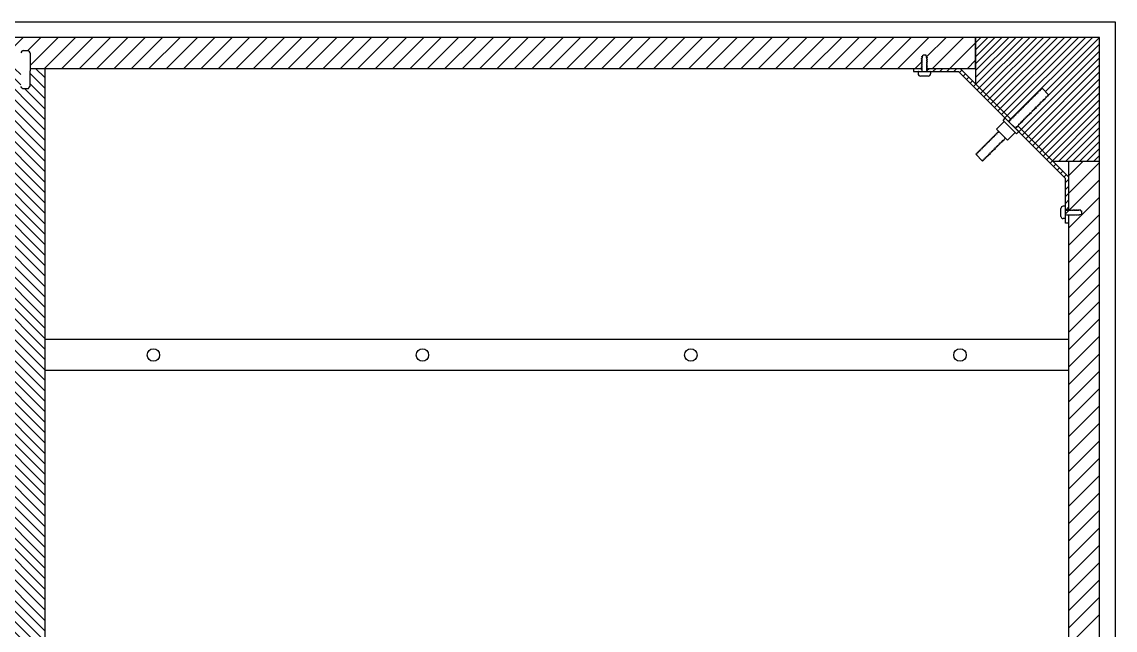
# Model space of a CAD drawing. Header units: millimetres. Extents: x 87 to 2337, y 122 to 625.
# Drawn here: x 947.4 to 1017.8, y 362.5 to 401.8 of the extents above; entities that cross this region are included whole.
import ezdxf

# ---------------------------------------------------------------- set-up
doc = ezdxf.new("R2010")
doc.units = ezdxf.units.MM
doc.layers.get('0').update_dxf_attribs({"color": 255})
doc.layers.add('GIUNZIONI', color=2, linetype='Continuous')
doc.layers.add('VITI', color=4, linetype='Continuous')

msp = doc.modelspace()

# ---------------------------------------------------------------- hatches: boundary and pattern name
at = {"layer": 'GIUNZIONI'}
h = msp.add_hatch(dxfattribs=at)
h.set_pattern_fill('ANSI31', color=8, scale=0.15, angle=90)
h.paths.add_polyline_path([(948.85, 398.789), (947.9, 398.789), (947.9, 398.636), (947.9, 397.632), (947.8, 397.482), (947.4, 397.482), (947.3, 397.633), (947.3, 398.789), (945.45, 398.789), (945.45, 396.538), (945.585, 396.538), (945.585, 395.278), (945.585, 395.098), (944.595, 395.098), (944.03, 395.098), (943.85, 395.098), (943.85, 324.48), (944.005, 324.48), (944.57, 324.48), (945.56, 324.48), (945.56, 324.3), (945.56, 323.04), (945.45, 323.04), (945.45, 320.789), (947.3, 320.789), (947.3, 320.792), (947.3, 320.932), (947.3, 321.942), (947.4, 322.093), (947.8, 322.093), (947.9, 321.943), (947.9, 320.789), (948.688, 320.789), (948.85, 320.95), (948.85, 358.179), (947.776, 358.179), (947.626, 358.279), (947.626, 358.679), (947.777, 358.779), (948.85, 358.779), (948.85, 360.679), (947.776, 360.679), (947.626, 360.779), (947.626, 361.179), (947.777, 361.279), (948.85, 361.279)])
h.paths.add_polyline_path([(946.722, 380.108, -1), (945.722, 380.108, -1)], flags=16)
h.paths.add_polyline_path([(946.797, 339.062, -1), (945.797, 339.062, -1)], flags=16)

# ---------------------------------------------------------------- linework, layer by layer
for p, q in [((837.85, 401.789), (1017.85, 401.789)), ((1017.85, 401.789), (1017.85, 317.789)), ((1008.85, 400.789), (943.85, 400.789)), ((1008.85, 398.789), (1008.85, 400.789)), ((1016.85, 400.789), (1008.85, 400.789)), ((1008.85, 400.789), (1008.85, 397.789)), ((1016.85, 392.789), (1016.85, 400.789)), ((947.9, 398.789), (1005.4, 398.789)), ((948.85, 398.789), (948.85, 361.279)), ((1005.7, 398.789), (1008.85, 398.789)), ((1013.85, 392.789), (1014.85, 392.789)), ((1014.85, 392.789), (1016.85, 392.789)), ((1014.85, 392.789), (1014.85, 389.639)), ((1016.85, 326.789), (1016.85, 392.789)), ((1014.85, 389.339), (1014.85, 361.279)), ((1014.85, 381.289), (948.85, 381.289)), ((1014.85, 379.289), (948.85, 379.289))]:
    msp.add_line(p, q)
at = {"layer": 'GIUNZIONI', "color": 8, "linetype": 'Continuous'}
for p, q in [((1008.723, 397.616), (1011.895, 400.789)), ((1008.85, 400.438), (1009.201, 400.789)), ((1008.85, 399.989), (1009.65, 400.789)), ((1008.85, 399.539), (1010.099, 400.789)), ((1008.85, 399.09), (1010.548, 400.789)), ((1008.85, 398.641), (1010.997, 400.789)), ((1008.85, 398.192), (1011.446, 400.789)), ((1008.947, 397.392), (1012.344, 400.789)), ((1009.172, 397.167), (1012.793, 400.789)), ((1009.396, 396.943), (1013.242, 400.789)), ((1009.621, 396.718), (1013.691, 400.789)), ((1009.845, 396.494), (1014.14, 400.789)), ((1010.07, 396.269), (1014.589, 400.789)), ((1010.294, 396.045), (1015.038, 400.789)), ((1010.519, 395.82), (1015.487, 400.789)), ((1010.743, 395.596), (1015.936, 400.789)), ((1010.969, 395.372), (1016.385, 400.789)), ((1011.575, 395.08), (1016.85, 400.355)), ((1013.354, 397.301), (1016.834, 400.789)), ((1011.791, 394.848), (1016.85, 399.906)), ((1012.016, 394.623), (1016.85, 399.457)), ((1012.24, 394.399), (1016.85, 399.008)), ((1005.7, 398.635), (1005.728, 398.662)), ((1005.738, 398.673), (1005.854, 398.789)), ((1006.103, 398.589), (1006.303, 398.789)), ((1006.552, 398.589), (1006.752, 398.789)), ((1007.001, 398.589), (1007.201, 398.789)), ((1007.45, 398.589), (1007.65, 398.789)), ((1007.825, 398.514), (1007.975, 398.664)), ((1008.049, 398.29), (1008.199, 398.44)), ((1008.274, 398.065), (1008.424, 398.215)), ((1012.465, 394.174), (1016.85, 398.559)), ((1008.498, 397.841), (1008.648, 397.991)), ((1012.689, 393.95), (1016.85, 398.11)), ((1012.914, 393.725), (1016.85, 397.661)), ((1013.138, 393.501), (1016.85, 397.212)), ((1013.363, 393.276), (1016.85, 396.763)), ((1013.587, 393.052), (1016.85, 396.314)), ((1013.812, 392.827), (1016.85, 395.865)), ((1014.223, 392.789), (1016.85, 395.416)), ((1011.417, 394.922), (1011.567, 395.072)), ((1011.641, 394.698), (1011.791, 394.848)), ((1014.672, 392.789), (1016.85, 394.967)), ((1011.866, 394.473), (1012.016, 394.623)), ((1012.09, 394.249), (1012.24, 394.399)), ((1012.315, 394.024), (1012.465, 394.174)), ((1015.121, 392.789), (1016.85, 394.518)), ((1015.57, 392.789), (1016.85, 394.069)), ((1012.539, 393.8), (1012.689, 393.95)), ((1012.764, 393.575), (1012.914, 393.725)), ((1012.988, 393.351), (1013.138, 393.501)), ((1016.019, 392.789), (1016.85, 393.62)), ((1013.213, 393.126), (1013.363, 393.276)), ((1013.437, 392.902), (1013.587, 393.052)), ((1013.662, 392.677), (1013.812, 392.827)), ((1013.886, 392.452), (1014.036, 392.602)), ((1016.468, 392.789), (1016.85, 393.171)), ((1014.111, 392.228), (1014.261, 392.378)), ((1014.335, 392.003), (1014.485, 392.153)), ((1014.56, 391.779), (1014.71, 391.929)), ((1014.65, 391.42), (1014.85, 391.62)), ((1014.65, 390.971), (1014.85, 391.171)), ((1014.65, 390.522), (1014.85, 390.722)), ((1014.65, 390.073), (1014.85, 390.273)), ((1014.665, 389.639), (1014.85, 389.824))]:
    msp.add_line(p, q, dxfattribs=at)
at = {"layer": 'VITI', "color": 8, "linetype": 'Continuous'}
for p, q in [((945.462, 398.789), (947.462, 400.789)), ((947.746, 399.936), (948.584, 400.789)), ((947.9, 398.982), (949.707, 400.789)), ((948.83, 398.789), (950.83, 400.789)), ((949.952, 398.789), (951.952, 400.789)), ((951.075, 398.789), (953.075, 400.789)), ((952.197, 398.789), (954.197, 400.789)), ((953.32, 398.789), (955.32, 400.789)), ((954.442, 398.789), (956.442, 400.789)), ((955.565, 398.789), (957.565, 400.789)), ((956.687, 398.789), (958.687, 400.789)), ((957.81, 398.789), (959.81, 400.789)), ((958.932, 398.789), (960.932, 400.789)), ((960.055, 398.789), (962.055, 400.789)), ((961.177, 398.789), (963.177, 400.789)), ((962.3, 398.789), (964.3, 400.789)), ((963.422, 398.789), (965.422, 400.789)), ((964.545, 398.789), (966.545, 400.789)), ((965.668, 398.789), (967.668, 400.789)), ((966.79, 398.789), (968.79, 400.789)), ((967.913, 398.789), (969.913, 400.789)), ((969.035, 398.789), (971.035, 400.789)), ((970.158, 398.789), (972.158, 400.789)), ((971.28, 398.789), (973.28, 400.789)), ((972.403, 398.789), (974.403, 400.789)), ((973.525, 398.789), (975.525, 400.789)), ((974.648, 398.789), (976.648, 400.789)), ((975.77, 398.789), (977.77, 400.789)), ((976.893, 398.789), (978.893, 400.789)), ((978.015, 398.789), (980.015, 400.789)), ((979.138, 398.789), (981.138, 400.789)), ((980.26, 398.789), (982.26, 400.789)), ((981.383, 398.789), (983.383, 400.789)), ((982.505, 398.789), (984.505, 400.789)), ((983.628, 398.789), (985.628, 400.789)), ((984.751, 398.789), (986.751, 400.789)), ((985.873, 398.789), (987.873, 400.789)), ((986.996, 398.789), (988.996, 400.789)), ((988.118, 398.789), (990.118, 400.789)), ((989.241, 398.789), (991.241, 400.789)), ((990.363, 398.789), (992.363, 400.789)), ((991.486, 398.789), (993.486, 400.789)), ((992.608, 398.789), (994.608, 400.789)), ((993.731, 398.789), (995.731, 400.789)), ((994.853, 398.789), (996.853, 400.789)), ((995.976, 398.789), (997.976, 400.789)), ((997.098, 398.789), (999.098, 400.789)), ((998.221, 398.789), (1000.221, 400.789)), ((999.343, 398.789), (1001.343, 400.789)), ((1000.466, 398.789), (1002.466, 400.789)), ((1001.589, 398.789), (1003.589, 400.789)), ((1002.711, 398.789), (1004.711, 400.789)), ((1003.834, 398.789), (1005.834, 400.789)), ((1005.688, 399.521), (1006.956, 400.789)), ((1006.079, 398.789), (1008.079, 400.789)), ((1007.201, 398.789), (1008.85, 400.438)), ((1004.956, 398.789), (1005.4, 399.233)), ((1008.324, 398.789), (1008.85, 399.315)), ((1014.85, 391.845), (1015.794, 392.789)), ((1014.85, 390.722), (1016.85, 392.722)), ((1014.934, 389.684), (1016.85, 391.6)), ((1014.85, 388.477), (1016.85, 390.477)), ((1014.65, 389.4), (1014.889, 389.639)), ((1014.85, 387.354), (1016.85, 389.354)), ((1014.889, 389.639), (1014.926, 389.676)), ((1014.85, 386.232), (1016.85, 388.232)), ((1014.85, 385.109), (1016.85, 387.109)), ((1014.85, 383.987), (1016.85, 385.987)), ((1014.85, 382.864), (1016.85, 384.864)), ((1014.85, 381.742), (1016.85, 383.742)), ((1014.85, 380.619), (1016.85, 382.619)), ((1014.85, 379.497), (1016.85, 381.497)), ((1014.85, 378.374), (1016.85, 380.374)), ((1014.85, 377.252), (1016.85, 379.252)), ((1014.85, 376.129), (1016.85, 378.129)), ((1014.85, 375.007), (1016.85, 377.007)), ((1014.85, 373.884), (1016.85, 375.884)), ((1014.85, 372.762), (1016.85, 374.762)), ((1014.85, 371.639), (1016.85, 373.639)), ((1014.85, 370.517), (1016.85, 372.517)), ((1014.85, 369.394), (1016.85, 371.394)), ((1014.85, 368.271), (1016.85, 370.271)), ((1014.85, 367.149), (1016.85, 369.149)), ((1014.85, 366.026), (1016.85, 368.026)), ((1014.85, 364.904), (1016.85, 366.904)), ((1014.85, 363.781), (1016.85, 365.781)), ((1014.85, 362.659), (1016.85, 364.659)), ((1014.85, 361.536), (1016.85, 363.536))]:
    msp.add_line(p, q, dxfattribs=at)
at = {"layer": 'VITI'}
for p, q in [((947.37, 399.891), (947.308, 399.798)), ((947.453, 399.936), (947.746, 399.936)), ((947.829, 399.892), (947.891, 399.799)), ((947.9, 399.771), (947.9, 398.776)), ((1005.421, 399.544), (1005.451, 399.625)), ((1005.654, 399.638), (1005.468, 399.638)), ((1005.687, 399.523), (1005.659, 399.633)), ((1005.35, 399.408), (1005.4, 399.414)), ((1005.4, 399.379), (1005.35, 399.408)), ((1005.35, 399.274), (1005.4, 399.28)), ((1005.4, 399.245), (1005.35, 399.274)), ((1005.35, 399.14), (1005.4, 399.146)), ((1005.4, 399.111), (1005.35, 399.14)), ((1005.35, 399.006), (1005.4, 399.013)), ((1005.4, 398.978), (1005.35, 399.006)), ((1005.359, 399.54), (1005.421, 399.544)), ((1005.409, 399.511), (1005.359, 399.54)), ((1005.4, 399.414), (1005.4, 399.453)), ((1005.4, 399.28), (1005.4, 399.379)), ((1005.4, 399.146), (1005.4, 399.245)), ((1005.4, 399.013), (1005.4, 399.111)), ((1005.4, 398.879), (1005.4, 398.978)), ((1005.695, 399.495), (1005.75, 399.47)), ((1005.75, 399.47), (1005.7, 399.459)), ((1005.7, 399.36), (1005.7, 399.453)), ((1005.7, 399.36), (1005.75, 399.336)), ((1005.75, 399.336), (1005.7, 399.326)), ((1005.7, 399.227), (1005.7, 399.326)), ((1005.7, 399.227), (1005.75, 399.202)), ((1005.75, 399.202), (1005.7, 399.192)), ((1005.7, 399.093), (1005.7, 399.192)), ((1005.7, 399.093), (1005.75, 399.068)), ((1005.75, 399.068), (1005.7, 399.058)), ((1005.7, 398.959), (1005.7, 399.058)), ((1005.7, 398.959), (1005.75, 398.935)), ((1005.75, 398.935), (1005.7, 398.924)), ((1005.7, 398.825), (1005.7, 398.924)), ((947.9, 398.776), (947.9, 398.636)), ((947.9, 397.647), (947.9, 398.635)), ((1004.85, 398.789), (1004.85, 398.589)), ((1004.85, 398.589), (1005.2, 398.589)), ((1005.15, 398.539), (1005.15, 398.439)), ((1005.15, 398.439), (1005.15, 398.439)), ((1005.2, 398.589), (1005.9, 398.589)), ((1005.8, 398.289), (1005.3, 398.289)), ((1005.35, 398.873), (1005.4, 398.879)), ((1005.4, 398.844), (1005.35, 398.873)), ((1005.35, 398.739), (1005.4, 398.745)), ((1005.4, 398.71), (1005.35, 398.739)), ((1005.4, 398.745), (1005.4, 398.844)), ((1005.4, 398.589), (1005.4, 398.71)), ((1005.7, 398.825), (1005.75, 398.801)), ((1005.75, 398.801), (1005.7, 398.79)), ((1005.7, 398.691), (1005.7, 398.79)), ((1005.7, 398.691), (1005.75, 398.667)), ((1005.75, 398.667), (1005.7, 398.656)), ((1005.7, 398.589), (1005.7, 398.656)), ((1005.9, 398.589), (1007.75, 398.589)), ((1005.95, 398.539), (1005.95, 398.439)), ((1005.95, 398.439), (1005.95, 398.439)), ((1007.75, 398.589), (1014.65, 391.689)), ((1007.85, 398.789), (1011.129, 395.51)), ((947.37, 397.527), (947.308, 397.62)), ((947.829, 397.527), (947.891, 397.62)), ((1013.564, 397.087), (1013.143, 397.515)), ((947.453, 397.482), (947.746, 397.482)), ((1011.567, 395.072), (1014.85, 391.789)), ((1014.65, 389.839), (1014.65, 391.689)), ((1014.6, 389.889), (1014.5, 389.889)), ((1014.5, 389.889), (1014.5, 389.889)), ((1014.65, 389.139), (1014.65, 389.839)), ((1014.35, 389.239), (1014.35, 389.739)), ((1014.6, 389.089), (1014.5, 389.089)), ((1014.5, 389.089), (1014.5, 389.089)), ((1014.65, 389.639), (1014.771, 389.639)), ((1014.65, 389.339), (1014.718, 389.339)), ((1014.65, 388.789), (1014.65, 389.139)), ((1014.728, 389.289), (1014.718, 389.339)), ((1014.752, 389.339), (1014.728, 389.289)), ((1014.752, 389.339), (1014.851, 389.339)), ((1014.771, 389.639), (1014.8, 389.689)), ((1014.8, 389.689), (1014.806, 389.639)), ((1014.806, 389.639), (1014.905, 389.639)), ((1014.862, 389.289), (1014.851, 389.339)), ((1014.886, 389.339), (1014.862, 389.289)), ((1014.886, 389.339), (1014.985, 389.339)), ((1014.905, 389.639), (1014.934, 389.689)), ((1014.934, 389.689), (1014.94, 389.639)), ((1014.94, 389.639), (1015.039, 389.639)), ((1014.996, 389.289), (1014.985, 389.339)), ((1015.02, 389.339), (1014.996, 389.289)), ((1015.02, 389.339), (1015.119, 389.339)), ((1015.039, 389.639), (1015.067, 389.689)), ((1015.067, 389.689), (1015.074, 389.639)), ((1015.074, 389.639), (1015.173, 389.639)), ((1015.13, 389.289), (1015.119, 389.339)), ((1015.154, 389.339), (1015.13, 389.289)), ((1015.154, 389.339), (1015.253, 389.339)), ((1015.173, 389.639), (1015.201, 389.689)), ((1015.201, 389.689), (1015.208, 389.639)), ((1015.208, 389.639), (1015.306, 389.639)), ((1015.263, 389.289), (1015.253, 389.339)), ((1015.288, 389.339), (1015.263, 389.289)), ((1015.288, 389.339), (1015.387, 389.339)), ((1015.306, 389.639), (1015.335, 389.689)), ((1015.335, 389.689), (1015.341, 389.639)), ((1015.341, 389.639), (1015.44, 389.639)), ((1015.397, 389.289), (1015.387, 389.339)), ((1015.421, 389.339), (1015.397, 389.289)), ((1015.421, 389.339), (1015.514, 389.339)), ((1015.44, 389.639), (1015.469, 389.689)), ((1015.469, 389.689), (1015.475, 389.639)), ((1015.475, 389.639), (1015.514, 389.639)), ((1015.531, 389.289), (1015.52, 389.339)), ((1015.556, 389.343), (1015.531, 389.289)), ((1015.572, 389.63), (1015.601, 389.68)), ((1015.584, 389.352), (1015.694, 389.38)), ((1015.601, 389.68), (1015.605, 389.618)), ((1015.605, 389.618), (1015.686, 389.588)), ((1015.699, 389.385), (1015.699, 389.57)), ((1014.85, 388.789), (1014.65, 388.789))]:
    msp.add_line(p, q, dxfattribs=at)
at = {"layer": 'VITI', "color": 4}
for p, q in [((1013.143, 397.515), (1013.111, 397.492)), ((1012.443, 396.823), (1012.372, 396.753)), ((1012.443, 396.823), (1012.477, 396.789)), ((1012.523, 396.904), (1012.452, 396.833)), ((1012.523, 396.904), (1012.557, 396.869)), ((1012.603, 396.984), (1012.532, 396.913)), ((1012.603, 396.984), (1012.637, 396.95)), ((1012.683, 397.064), (1012.612, 396.993)), ((1012.683, 397.064), (1012.717, 397.03)), ((1012.763, 397.144), (1012.692, 397.073)), ((1012.763, 397.144), (1012.797, 397.11)), ((1012.843, 397.224), (1012.773, 397.153)), ((1012.843, 397.224), (1012.877, 397.19)), ((1012.923, 397.304), (1012.853, 397.234)), ((1012.923, 397.304), (1012.958, 397.27)), ((1013.004, 397.384), (1012.933, 397.314)), ((1013.004, 397.384), (1013.038, 397.35)), ((1013.084, 397.465), (1013.013, 397.394)), ((1013.084, 397.465), (1013.118, 397.43)), ((1013.111, 397.492), (1013.093, 397.474)), ((1013.262, 396.759), (1013.333, 396.83)), ((1013.342, 396.839), (1013.308, 396.873)), ((1013.342, 396.839), (1013.413, 396.91)), ((1013.342, 396.839), (1013.413, 396.91)), ((1013.422, 396.919), (1013.388, 396.953)), ((1013.422, 396.919), (1013.493, 396.99)), ((1013.503, 396.999), (1013.468, 397.034)), ((1013.503, 396.999), (1013.573, 397.07)), ((1013.503, 396.999), (1013.573, 397.07)), ((1013.573, 397.07), (1013.564, 397.087)), ((1011.721, 396.102), (1011.651, 396.031)), ((1011.721, 396.102), (1011.755, 396.068)), ((1011.801, 396.182), (1011.731, 396.112)), ((1011.801, 396.182), (1011.836, 396.148)), ((1011.882, 396.262), (1011.811, 396.192)), ((1011.882, 396.262), (1011.916, 396.228)), ((1011.962, 396.343), (1011.891, 396.272)), ((1011.962, 396.343), (1011.996, 396.308)), ((1012.042, 396.423), (1011.971, 396.352)), ((1012.042, 396.423), (1012.076, 396.389)), ((1012.122, 396.503), (1012.051, 396.432)), ((1012.122, 396.503), (1012.156, 396.469)), ((1012.202, 396.583), (1012.131, 396.512)), ((1012.202, 396.583), (1012.236, 396.549)), ((1012.282, 396.663), (1012.212, 396.592)), ((1012.282, 396.663), (1012.316, 396.629)), ((1012.362, 396.743), (1012.292, 396.673)), ((1012.362, 396.743), (1012.397, 396.709)), ((1012.541, 396.038), (1012.612, 396.109)), ((1012.541, 396.038), (1012.612, 396.109)), ((1012.621, 396.118), (1012.587, 396.152)), ((1012.621, 396.118), (1012.692, 396.189)), ((1012.701, 396.198), (1012.667, 396.232)), ((1012.701, 396.198), (1012.772, 396.269)), ((1012.701, 396.198), (1012.772, 396.269)), ((1012.781, 396.278), (1012.747, 396.312)), ((1012.781, 396.278), (1012.852, 396.349)), ((1012.861, 396.358), (1012.827, 396.392)), ((1012.861, 396.358), (1012.932, 396.429)), ((1012.861, 396.358), (1012.932, 396.429)), ((1012.942, 396.438), (1012.907, 396.473)), ((1012.942, 396.438), (1013.012, 396.509)), ((1013.022, 396.519), (1012.988, 396.553)), ((1013.022, 396.519), (1013.092, 396.589)), ((1013.022, 396.519), (1013.092, 396.589)), ((1013.102, 396.599), (1013.068, 396.633)), ((1013.102, 396.599), (1013.173, 396.669)), ((1013.182, 396.679), (1013.148, 396.713)), ((1013.182, 396.679), (1013.253, 396.75)), ((1013.182, 396.679), (1013.253, 396.75)), ((1013.262, 396.759), (1013.228, 396.793)), ((1010.627, 395.432), (1010.768, 395.574)), ((1011.49, 394.563), (1010.627, 395.432)), ((1010.627, 395.432), (1010.705, 395.354)), ((1010.768, 395.574), (1011.631, 394.704)), ((1011.08, 395.461), (1011.009, 395.39)), ((1011.08, 395.461), (1011.114, 395.427)), ((1011.16, 395.541), (1011.09, 395.471)), ((1011.16, 395.541), (1011.194, 395.507)), ((1011.24, 395.621), (1011.17, 395.551)), ((1011.24, 395.621), (1011.275, 395.587)), ((1011.321, 395.702), (1011.25, 395.631)), ((1011.321, 395.702), (1011.355, 395.667)), ((1011.401, 395.782), (1011.33, 395.711)), ((1011.401, 395.782), (1011.435, 395.748)), ((1011.481, 395.862), (1011.41, 395.791)), ((1011.481, 395.862), (1011.515, 395.828)), ((1011.561, 395.942), (1011.49, 395.871)), ((1011.561, 395.942), (1011.595, 395.908)), ((1011.641, 396.022), (1011.57, 395.951)), ((1011.641, 396.022), (1011.675, 395.988)), ((1011.9, 395.397), (1011.866, 395.431)), ((1011.9, 395.397), (1011.97, 395.467)), ((1011.9, 395.397), (1011.97, 395.467)), ((1011.98, 395.477), (1011.946, 395.511)), ((1011.98, 395.477), (1012.051, 395.548)), ((1012.06, 395.557), (1012.026, 395.591)), ((1012.06, 395.557), (1012.131, 395.628)), ((1012.06, 395.557), (1012.131, 395.628)), ((1012.14, 395.637), (1012.106, 395.671)), ((1012.14, 395.637), (1012.211, 395.708)), ((1012.22, 395.717), (1012.186, 395.751)), ((1012.22, 395.717), (1012.291, 395.788)), ((1012.22, 395.717), (1012.291, 395.788)), ((1012.3, 395.797), (1012.266, 395.832)), ((1012.3, 395.797), (1012.371, 395.868)), ((1012.381, 395.878), (1012.346, 395.912)), ((1012.381, 395.878), (1012.451, 395.948)), ((1012.381, 395.878), (1012.451, 395.948)), ((1012.461, 395.958), (1012.427, 395.992)), ((1012.461, 395.958), (1012.531, 396.028)), ((1012.541, 396.038), (1012.507, 396.072)), ((1010.21, 394.859), (1010.705, 395.354)), ((1010.917, 394.146), (1010.21, 394.859)), ((1010.343, 394.724), (1010.288, 394.669)), ((1011, 395.381), (1010.981, 395.362)), ((1011, 395.381), (1011.034, 395.347)), ((1011.423, 394.92), (1011.49, 394.987)), ((1011.499, 394.996), (1011.465, 395.03)), ((1011.49, 394.563), (1011.631, 394.704)), ((1011.499, 394.996), (1011.57, 395.067)), ((1011.579, 395.076), (1011.545, 395.11)), ((1011.579, 395.076), (1011.65, 395.147)), ((1011.579, 395.076), (1011.65, 395.147)), ((1011.659, 395.156), (1011.625, 395.19)), ((1011.659, 395.156), (1011.73, 395.227)), ((1011.739, 395.236), (1011.705, 395.271)), ((1011.739, 395.236), (1011.81, 395.307)), ((1011.739, 395.236), (1011.81, 395.307)), ((1011.82, 395.317), (1011.785, 395.351)), ((1011.82, 395.317), (1011.89, 395.387)), ((1009.638, 394.019), (1009.567, 393.948)), ((1009.638, 394.019), (1009.672, 393.984)), ((1009.718, 394.099), (1009.647, 394.028)), ((1009.718, 394.099), (1009.752, 394.065)), ((1009.798, 394.179), (1009.727, 394.108)), ((1009.798, 394.179), (1009.832, 394.145)), ((1009.878, 394.259), (1009.807, 394.188)), ((1009.878, 394.259), (1009.912, 394.225)), ((1009.958, 394.339), (1009.887, 394.268)), ((1009.958, 394.339), (1009.992, 394.305)), ((1010.038, 394.419), (1009.968, 394.349)), ((1010.038, 394.419), (1010.072, 394.385)), ((1010.118, 394.499), (1010.048, 394.429)), ((1010.118, 394.499), (1010.153, 394.465)), ((1010.199, 394.58), (1010.128, 394.509)), ((1010.199, 394.58), (1010.233, 394.545)), ((1010.279, 394.66), (1010.208, 394.589)), ((1010.279, 394.66), (1010.313, 394.626)), ((1010.457, 393.954), (1010.423, 393.988)), ((1010.457, 393.954), (1010.528, 394.025)), ((1010.457, 393.954), (1010.528, 394.025)), ((1010.537, 394.034), (1010.503, 394.068)), ((1010.537, 394.034), (1010.608, 394.105)), ((1010.618, 394.114), (1010.583, 394.149)), ((1010.618, 394.114), (1010.688, 394.185)), ((1010.618, 394.114), (1010.688, 394.185)), ((1010.698, 394.195), (1010.664, 394.229)), ((1010.698, 394.195), (1010.768, 394.265)), ((1010.768, 394.265), (1010.728, 394.337)), ((1010.778, 394.275), (1010.744, 394.309)), ((1010.778, 394.275), (1010.784, 394.281)), ((1010.917, 394.146), (1011.412, 394.641)), ((1011.49, 394.563), (1011.412, 394.641)), ((1008.916, 393.297), (1008.866, 393.247)), ((1008.916, 393.297), (1008.95, 393.263)), ((1008.996, 393.378), (1008.926, 393.307)), ((1008.996, 393.378), (1009.031, 393.343)), ((1009.077, 393.458), (1009.006, 393.387)), ((1009.077, 393.458), (1009.111, 393.424)), ((1009.157, 393.538), (1009.086, 393.467)), ((1009.157, 393.538), (1009.191, 393.504)), ((1009.237, 393.618), (1009.166, 393.547)), ((1009.237, 393.618), (1009.271, 393.584)), ((1009.317, 393.698), (1009.246, 393.627)), ((1009.317, 393.698), (1009.351, 393.664)), ((1009.397, 393.778), (1009.326, 393.708)), ((1009.397, 393.778), (1009.431, 393.744)), ((1009.477, 393.858), (1009.407, 393.788)), ((1009.477, 393.858), (1009.511, 393.824)), ((1009.557, 393.938), (1009.487, 393.868)), ((1009.557, 393.938), (1009.592, 393.904)), ((1009.736, 393.233), (1009.807, 393.304)), ((1009.816, 393.313), (1009.782, 393.347)), ((1009.816, 393.313), (1009.887, 393.384)), ((1009.816, 393.313), (1009.887, 393.384)), ((1009.896, 393.393), (1009.862, 393.427)), ((1009.896, 393.393), (1009.967, 393.464)), ((1009.976, 393.473), (1009.942, 393.508)), ((1009.976, 393.473), (1010.047, 393.544)), ((1009.976, 393.473), (1010.047, 393.544)), ((1010.057, 393.554), (1010.022, 393.588)), ((1010.057, 393.554), (1010.127, 393.624)), ((1010.137, 393.634), (1010.103, 393.668)), ((1010.137, 393.634), (1010.207, 393.704)), ((1010.137, 393.634), (1010.207, 393.704)), ((1010.217, 393.714), (1010.183, 393.748)), ((1010.217, 393.714), (1010.287, 393.785)), ((1010.297, 393.794), (1010.263, 393.828)), ((1010.297, 393.794), (1010.368, 393.865)), ((1010.297, 393.794), (1010.368, 393.865)), ((1010.377, 393.874), (1010.343, 393.908)), ((1010.377, 393.874), (1010.448, 393.945)), ((1008.866, 393.247), (1009.308, 392.805)), ((1009.335, 392.832), (1009.301, 392.866)), ((1009.308, 392.805), (1009.335, 392.832)), ((1009.335, 392.832), (1009.406, 392.903)), ((1009.335, 392.832), (1009.406, 392.903)), ((1009.415, 392.912), (1009.381, 392.947)), ((1009.415, 392.912), (1009.486, 392.983)), ((1009.496, 392.993), (1009.461, 393.027)), ((1009.496, 392.993), (1009.566, 393.063)), ((1009.496, 392.993), (1009.566, 393.063)), ((1009.576, 393.073), (1009.542, 393.107)), ((1009.576, 393.073), (1009.646, 393.143)), ((1009.656, 393.153), (1009.622, 393.187)), ((1009.656, 393.153), (1009.727, 393.224)), ((1009.656, 393.153), (1009.727, 393.224)), ((1009.736, 393.233), (1009.702, 393.267))]:
    msp.add_line(p, q, dxfattribs=at)
at = {"layer": 'VITI'}
for centre in [(955.85, 380.289), (973.195, 380.289), (973.195, 380.289), (990.495, 380.289), (990.495, 380.289), (1007.85, 380.289), (1007.85, 380.289)]:
    msp.add_circle(centre, 0.4, dxfattribs=at)
for centre, radius, start, end in [((947.453, 399.836), 0.1, 90, 146.43324), ((947.746, 399.836), 0.1, 33.70884, 90), ((947.85, 399.771), 0.05, 0, 33.70884), ((1005.6, 399.453), 0.2, 162.91044, 180), ((1005.5, 399.453), 0.2, 12.26385, 20.55605), ((1005.5, 399.453), 0.2, 0, 1.9335), ((1005.2, 398.539), 0.05, 90, 180), ((1005.3, 398.439), 0.15, 180, 270), ((1005.8, 398.439), 0.15, 270, 0), ((1005.9, 398.539), 0.05, 0, 90), ((947.453, 397.582), 0.1, 213.56676, 270), ((947.746, 397.582), 0.1, 270, 326.29116), ((947.85, 397.647), 0.05, 326.29116, 0), ((1014.5, 389.739), 0.15, 90, 180), ((1014.6, 389.839), 0.05, 0, 90), ((1014.5, 389.239), 0.15, 180, 270), ((1014.6, 389.139), 0.05, 270, 0), ((1015.514, 389.439), 0.2, 72.91044, 90), ((1015.514, 389.539), 0.2, 270, 271.9335), ((1015.514, 389.539), 0.2, 282.26385, 290.55605)]:
    msp.add_arc(centre, radius, start, end, dxfattribs=at)
for points in [[(1005.451, 399.625), (1005.453, 399.632), (1005.461, 399.638), (1005.468, 399.638)], [(1005.659, 399.633), (1005.659, 399.635), (1005.656, 399.638), (1005.654, 399.638)], [(1015.686, 389.588), (1015.693, 389.585), (1015.699, 389.578), (1015.699, 389.57)], [(1015.694, 389.38), (1015.696, 389.38), (1015.699, 389.382), (1015.699, 389.385)]]:
    msp.add_open_spline(points, degree=3, dxfattribs=at)

doc.saveas('drawing.dxf')
